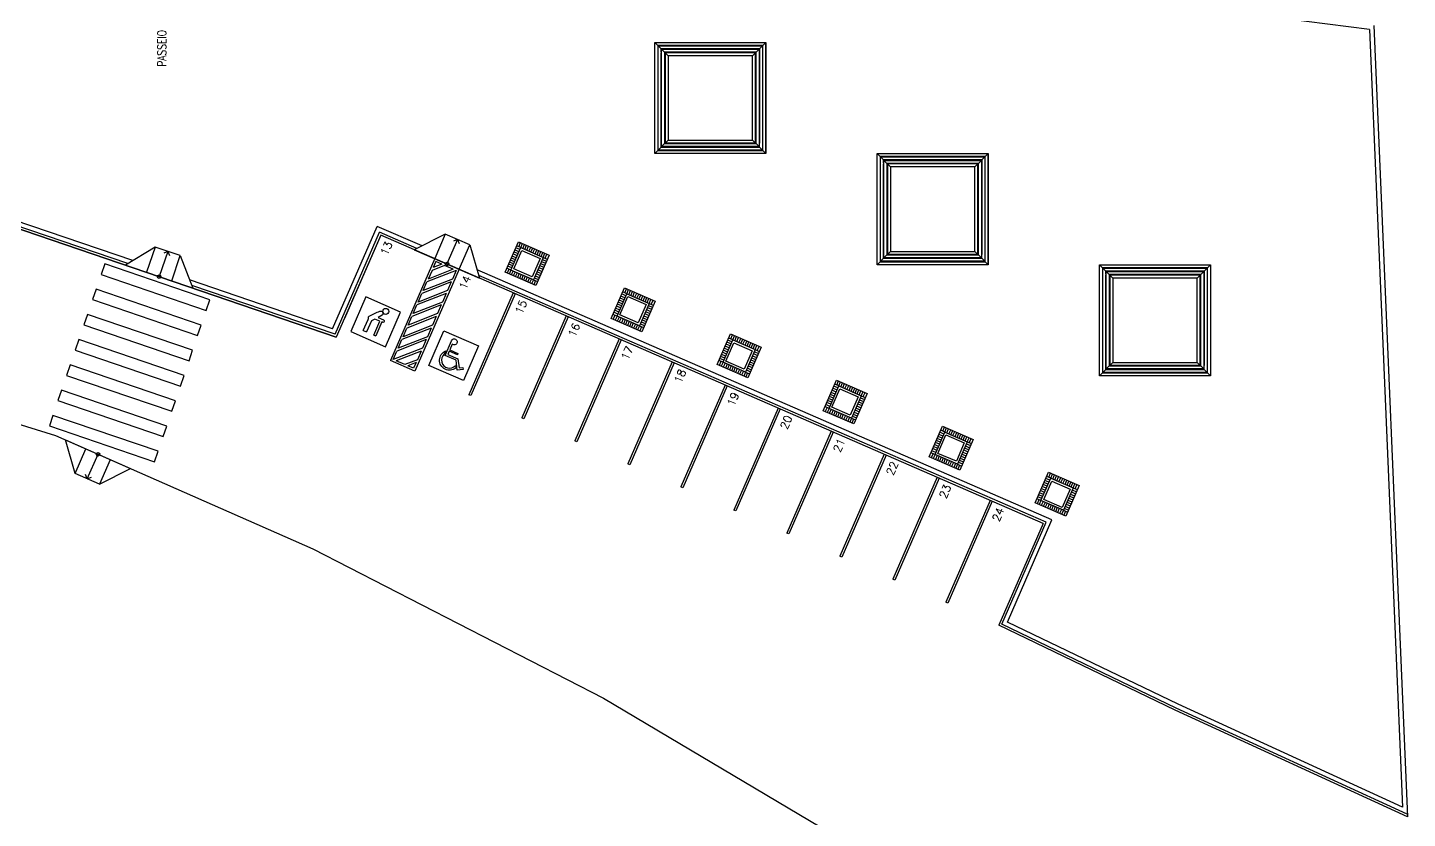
# Model space of a CAD drawing. Header units: millimetres. Extents: x 999 to 1260, y -38 to 225.
# Drawn here: x 1081.1 to 1143.2, y -2.3 to 33.2 of the extents above; entities that cross this region are included whole.
import ezdxf
from ezdxf.enums import TextEntityAlignment as Align

# ---------------------------------------------------------------- set-up
doc = ezdxf.new("R2010")
doc.units = ezdxf.units.MM
doc.linetypes.add('CONTINUO', pattern=[0])
doc.layers.add('I-ARQ', color=8, linetype='Continuous')
doc.layers.add('I-NORMO_ARQ', color=9, linetype='Continuous')
doc.styles.add('COTA250', font='ROMANS.SHX')
doc.styles.add('ROMANS', font='romans', dxfattribs={"oblique": 15})

# ---------------------------------------------------------------- blocks, each defined once
blk = doc.blocks.new('praça')
at = {"layer": 'I-ARQ', "linetype": 'CONTINUO'}
for p, q in [((1197.775, 30.784), (1190.75, 8.393)), ((1195.183, -4.233), (1200.623, 11.709)), ((1198.487, 5.141), (1200.687, 11.587)), ((1190.75, 8.393), (1185.654, -3.173)), ((1185.654, -3.173), (1178.934, -16.247)), ((1178.934, -16.247), (1173.156, -25.993)), ((1178.401, -41.967), (1182.217, -34.035)), ((1178.491, -42.01), (1182.268, -34.16)), ((1173.61, -52.405), (1178.401, -41.967)), ((1173.722, -52.4), (1178.491, -42.009)), ((1174.04, -52.187), (1178.672, -42.094)), ((1209.192, -50.891), (1173.61, -52.405))]:
    blk.add_line(p, q, dxfattribs=at)
at = {"layer": 'I-ARQ'}
for p, q in [((1200.623, 11.709), (1195.183, -4.233)), ((1198.623, 4.919), (1200.814, 11.341)), ((1191.188, 8.674), (1189.571, 3.942)), ((1190.045, 3.781), (1191.661, 8.512)), ((1192.323, 8.286), (1190.707, 3.554)), ((1191.18, 3.393), (1192.796, 8.124)), ((1191.661, 8.512), (1191.188, 8.674)), ((1192.796, 8.124), (1192.323, 8.286)), ((1193.459, 7.898), (1191.843, 3.166)), ((1192.316, 3.005), (1193.932, 7.736)), ((1194.594, 7.51), (1192.978, 2.779)), ((1193.932, 7.736), (1193.459, 7.898)), ((1195.068, 7.348), (1194.594, 7.51)), ((1193.451, 2.617), (1195.068, 7.348)), ((1195.73, 7.122), (1194.114, 2.391)), ((1194.587, 2.229), (1196.203, 6.961)), ((1196.203, 6.961), (1195.73, 7.122)), ((1196.866, 6.734), (1195.249, 2.003)), ((1195.722, 1.841), (1197.339, 6.573)), ((1198.001, 6.346), (1196.385, 1.615)), ((1197.339, 6.573), (1196.866, 6.734)), ((1198.474, 6.185), (1198.001, 6.346)), ((1196.858, 1.453), (1198.474, 6.185)), ((1189.571, 3.942), (1190.045, 3.781)), ((1190.707, 3.554), (1191.18, 3.393)), ((1191.843, 3.166), (1192.316, 3.005)), ((1192.978, 2.779), (1193.451, 2.617)), ((1194.114, 2.391), (1194.587, 2.229)), ((1195.249, 2.003), (1195.722, 1.841)), ((1195.307, -4.178), (1197.508, 2.271)), ((1195.556, -4.068), (1197.751, 2.364)), ((1196.385, 1.615), (1196.858, 1.453)), ((1209.015, -50.699), (1215.174, -2.566)), ((1199.768, -6.228), (1195.183, -4.233)), ((1195.307, -4.178), (1199.899, -6.176)), ((1195.556, -4.068), (1200.162, -6.072)), ((1195.427, -4.884), (1194.749, -6.443)), ((1196.986, -5.562), (1195.427, -4.884)), ((1199.768, -6.228), (1196.017, -4.596)), ((1195.483, -5.44), (1195.415, -5.595)), ((1196.308, -7.121), (1196.986, -5.562)), ((1195.273, -5.922), (1195.237, -6.003)), ((1199.168, -7.857), (1199.899, -6.176)), ((1199.285, -8.09), (1200.162, -6.072)), ((1186.802, -36.029), (1199.768, -6.228)), ((1193.647, -7.763), (1194.125, -6.663)), ((1198.713, -8.659), (1194.125, -6.663)), ((1194.681, -8.104), (1194.177, -6.794)), ((1194.177, -6.794), (1194.552, -6.957)), ((1194.749, -6.443), (1196.308, -7.121)), ((1193.778, -7.711), (1193.895, -7.443)), ((1194.032, -7.822), (1193.895, -7.443)), ((1193.952, -7.313), (1194.121, -6.924)), ((1194.162, -7.878), (1193.952, -7.313)), ((1194.551, -8.048), (1194.121, -6.924)), ((1195.07, -8.273), (1194.552, -6.957)), ((1195.2, -8.33), (1194.681, -7.014)), ((1194.681, -7.014), (1195.071, -7.183)), ((1195.589, -8.499), (1195.071, -7.183)), ((1195.2, -7.24), (1195.589, -7.409)), ((1195.718, -8.555), (1195.2, -7.24)), ((1196.107, -8.725), (1195.589, -7.409)), ((1198.233, -9.759), (1193.647, -7.763)), ((1194.032, -7.822), (1193.778, -7.711)), ((1194.551, -8.048), (1194.162, -7.878)), ((1195.719, -7.465), (1196.108, -7.634)), ((1196.237, -8.781), (1195.719, -7.465)), ((1196.626, -8.95), (1196.108, -7.634)), ((1196.238, -7.691), (1196.627, -7.86)), ((1196.756, -9.007), (1196.238, -7.691)), ((1197.145, -9.176), (1196.627, -7.86)), ((1196.756, -7.917), (1197.145, -8.086)), ((1197.274, -9.232), (1196.756, -7.917)), ((1193.223, -9.951), (1193.901, -8.392)), ((1193.901, -8.392), (1195.46, -9.07)), ((1195.07, -8.273), (1194.681, -8.104)), ((1195.589, -8.499), (1195.2, -8.33)), ((1196.107, -8.725), (1195.718, -8.555)), ((1197.663, -9.402), (1197.145, -8.086)), ((1197.275, -8.142), (1197.664, -8.311)), ((1197.793, -9.458), (1197.275, -8.142)), ((1198.182, -9.627), (1197.664, -8.311)), ((1198.183, -8.537), (1197.794, -8.368)), ((1198.237, -9.494), (1197.794, -8.368)), ((1198.406, -9.105), (1198.183, -8.537)), ((1198.71, -8.658), (1198.232, -9.758)), ((1198.579, -8.709), (1198.313, -8.594)), ((1198.463, -8.976), (1198.313, -8.594)), ((1195.46, -9.07), (1194.782, -10.629)), ((1196.626, -8.95), (1196.237, -8.781)), ((1197.145, -9.176), (1196.756, -9.007)), ((1197.663, -9.402), (1197.274, -9.232)), ((1198.237, -9.494), (1198.406, -9.105)), ((1198.463, -8.976), (1198.579, -8.709)), ((1198.18, -9.626), (1197.793, -9.458)), ((1198.18, -9.626), (1198.181, -9.624)), ((1192.55, -10.285), (1192.59, -10.193)), ((1197.134, -12.28), (1192.55, -10.285)), ((1197.174, -12.188), (1192.59, -10.193)), ((1194.782, -10.629), (1193.223, -9.951)), ((1186.856, -36.156), (1197.958, -10.638)), ((1186.96, -36.419), (1198.207, -10.565)), ((1197.174, -12.188), (1197.134, -12.28)), ((1197.497, -13.201), (1198.096, -11.825)), ((1197.497, -13.201), (1198.096, -11.825)), ((1197.76, -13.097), (1198.199, -12.089)), ((1197.76, -13.097), (1198.199, -12.089)), ((1198.04, -12.455), (1197.856, -12.376)), ((1197.892, -13.045), (1198.251, -12.22)), ((1198.079, -12.364), (1197.896, -12.284)), ((1198.119, -12.272), (1197.936, -12.192)), ((1198.159, -12.18), (1197.976, -12.1)), ((1198.199, -12.089), (1198.016, -12.009)), ((1198.239, -11.997), (1198.056, -11.917)), ((1198.096, -11.825), (1199.471, -12.424)), ((1198.096, -11.825), (1199.471, -12.424)), ((1198.199, -12.089), (1198.279, -11.905)), ((1198.199, -12.089), (1199.208, -12.527)), ((1198.199, -12.089), (1199.208, -12.527)), ((1198.251, -12.22), (1199.076, -12.579)), ((1198.291, -12.128), (1198.371, -11.945)), ((1198.383, -12.168), (1198.462, -11.985)), ((1198.474, -12.208), (1198.554, -12.025)), ((1198.566, -12.248), (1198.646, -12.065)), ((1198.658, -12.288), (1198.737, -12.105)), ((1198.749, -12.328), (1198.829, -12.145)), ((1198.749, -12.328), (1198.829, -12.145)), ((1198.841, -12.368), (1198.921, -12.184)), ((1198.933, -12.408), (1199.013, -12.224)), ((1199.024, -12.448), (1199.104, -12.264)), ((1199.116, -12.487), (1199.196, -12.304)), ((1199.208, -12.527), (1199.288, -12.344)), ((1191.512, -12.669), (1191.552, -12.577)), ((1196.097, -14.664), (1191.512, -12.669)), ((1196.137, -14.572), (1191.552, -12.577)), ((1197.76, -13.097), (1197.577, -13.017)), ((1197.8, -13.006), (1197.617, -12.926)), ((1197.84, -12.914), (1197.657, -12.834)), ((1197.88, -12.822), (1197.697, -12.742)), ((1197.92, -12.73), (1197.736, -12.651)), ((1197.96, -12.639), (1197.776, -12.559)), ((1198, -12.547), (1197.816, -12.467)), ((1199.076, -12.579), (1198.717, -13.404)), ((1199.208, -12.527), (1198.769, -13.536)), ((1199.208, -12.527), (1198.769, -13.536)), ((1199.471, -12.424), (1198.873, -13.799)), ((1199.471, -12.424), (1198.873, -13.799)), ((1199.008, -12.986), (1199.192, -13.066)), ((1199.048, -12.894), (1199.232, -12.974)), ((1199.088, -12.802), (1199.272, -12.882)), ((1199.128, -12.711), (1199.311, -12.791)), ((1199.168, -12.619), (1199.351, -12.699)), ((1199.208, -12.527), (1199.391, -12.607)), ((1199.248, -12.436), (1199.431, -12.515)), ((1198.873, -13.799), (1197.497, -13.201)), ((1198.873, -13.799), (1197.497, -13.201)), ((1197.72, -13.189), (1197.537, -13.109)), ((1197.76, -13.097), (1197.681, -13.281)), ((1198.769, -13.536), (1197.76, -13.097)), ((1198.769, -13.536), (1197.76, -13.097)), ((1197.852, -13.137), (1197.772, -13.321)), ((1197.944, -13.177), (1197.864, -13.36)), ((1198.717, -13.404), (1197.892, -13.045)), ((1198.035, -13.217), (1197.956, -13.4)), ((1198.127, -13.257), (1198.047, -13.44)), ((1198.219, -13.297), (1198.139, -13.48)), ((1198.31, -13.337), (1198.231, -13.52)), ((1198.31, -13.337), (1198.231, -13.52)), ((1198.402, -13.376), (1198.322, -13.56)), ((1198.494, -13.416), (1198.414, -13.6)), ((1198.586, -13.456), (1198.506, -13.64)), ((1198.677, -13.496), (1198.597, -13.68)), ((1198.769, -13.536), (1198.689, -13.719)), ((1198.729, -13.628), (1198.912, -13.708)), ((1198.769, -13.536), (1198.952, -13.616)), ((1198.809, -13.444), (1198.992, -13.524)), ((1198.849, -13.353), (1199.032, -13.432)), ((1198.889, -13.261), (1199.072, -13.341)), ((1198.929, -13.169), (1199.112, -13.249)), ((1198.968, -13.078), (1199.152, -13.157)), ((1190.475, -15.053), (1190.515, -14.962)), ((1195.06, -17.048), (1190.475, -15.053)), ((1195.1, -16.956), (1190.515, -14.962)), ((1195.423, -17.969), (1196.021, -16.594)), ((1195.423, -17.969), (1196.021, -16.594)), ((1196.165, -16.765), (1195.981, -16.685)), ((1196.021, -16.594), (1197.397, -17.192)), ((1196.021, -16.594), (1197.397, -17.192)), ((1196.125, -16.857), (1196.204, -16.673)), ((1196.216, -16.897), (1196.296, -16.713)), ((1196.308, -16.937), (1196.388, -16.753)), ((1189.438, -17.437), (1189.478, -17.346)), ((1194.063, -19.34), (1189.478, -17.346)), ((1195.686, -17.866), (1196.125, -16.857)), ((1195.686, -17.866), (1196.125, -16.857)), ((1195.885, -17.407), (1195.702, -17.327)), ((1195.925, -17.315), (1195.742, -17.236)), ((1195.965, -17.224), (1195.782, -17.144)), ((1195.817, -17.814), (1196.176, -16.988)), ((1196.005, -17.132), (1195.822, -17.052)), ((1196.045, -17.04), (1195.861, -16.96)), ((1196.085, -16.949), (1195.901, -16.869)), ((1196.125, -16.857), (1195.941, -16.777)), ((1196.125, -16.857), (1197.133, -17.296)), ((1196.125, -16.857), (1197.133, -17.296)), ((1196.176, -16.988), (1197.002, -17.347)), ((1196.4, -16.977), (1196.48, -16.793)), ((1196.491, -17.016), (1196.571, -16.833)), ((1196.583, -17.056), (1196.663, -16.873)), ((1197.002, -17.347), (1196.643, -18.173)), ((1196.675, -17.096), (1196.755, -16.913)), ((1196.675, -17.096), (1196.755, -16.913)), ((1197.133, -17.296), (1196.694, -18.304)), ((1197.133, -17.296), (1196.694, -18.304)), ((1196.767, -17.136), (1196.846, -16.953)), ((1197.397, -17.192), (1196.798, -18.568)), ((1197.397, -17.192), (1196.798, -18.568)), ((1196.858, -17.176), (1196.938, -16.993)), ((1196.95, -17.216), (1197.03, -17.032)), ((1197.042, -17.256), (1197.121, -17.072)), ((1197.133, -17.296), (1197.213, -17.112)), ((1197.133, -17.296), (1197.317, -17.375)), ((1197.173, -17.204), (1197.357, -17.284)), ((1194.023, -19.432), (1189.438, -17.437)), ((1196.798, -18.568), (1195.423, -17.969)), ((1196.798, -18.568), (1195.423, -17.969)), ((1195.646, -17.957), (1195.463, -17.877)), ((1195.686, -17.866), (1195.502, -17.786)), ((1195.726, -17.774), (1195.542, -17.694)), ((1195.766, -17.682), (1195.582, -17.602)), ((1195.686, -17.866), (1195.606, -18.049)), ((1195.806, -17.59), (1195.622, -17.511)), ((1195.845, -17.499), (1195.662, -17.419)), ((1196.694, -18.304), (1195.686, -17.866)), ((1196.694, -18.304), (1195.686, -17.866)), ((1195.778, -17.905), (1195.698, -18.089)), ((1195.869, -17.945), (1195.789, -18.129)), ((1196.643, -18.173), (1195.817, -17.814)), ((1195.961, -17.985), (1195.881, -18.169)), ((1196.854, -17.938), (1197.037, -18.017)), ((1196.894, -17.846), (1197.077, -17.926)), ((1196.934, -17.754), (1197.117, -17.834)), ((1196.974, -17.662), (1197.157, -17.742)), ((1197.014, -17.571), (1197.197, -17.651)), ((1197.054, -17.479), (1197.237, -17.559)), ((1197.093, -17.387), (1197.277, -17.467)), ((1196.053, -18.025), (1195.973, -18.208)), ((1196.144, -18.065), (1196.065, -18.248)), ((1196.236, -18.105), (1196.156, -18.288)), ((1196.236, -18.105), (1196.156, -18.288)), ((1196.328, -18.145), (1196.248, -18.328)), ((1196.419, -18.185), (1196.34, -18.368)), ((1196.511, -18.225), (1196.431, -18.408)), ((1196.603, -18.264), (1196.523, -18.448)), ((1196.694, -18.304), (1196.615, -18.488)), ((1196.655, -18.396), (1196.838, -18.476)), ((1196.694, -18.304), (1196.878, -18.384)), ((1196.734, -18.213), (1196.918, -18.292)), ((1196.774, -18.121), (1196.958, -18.201)), ((1196.814, -18.029), (1196.998, -18.109)), ((1203.439, -23.554), (1203.439, -18.554)), ((1203.439, -18.554), (1208.439, -18.554)), ((1208.439, -18.554), (1208.439, -23.554)), ((1188.401, -19.822), (1188.441, -19.73)), ((1192.986, -21.816), (1188.401, -19.822)), ((1193.025, -21.725), (1188.441, -19.73)), ((1193.348, -22.737), (1193.947, -21.362)), ((1193.348, -22.737), (1193.947, -21.362)), ((1193.611, -22.634), (1194.05, -21.625)), ((1193.611, -22.634), (1194.05, -21.625)), ((1194.01, -21.717), (1193.827, -21.637)), ((1194.05, -21.625), (1193.867, -21.545)), ((1194.09, -21.533), (1193.907, -21.454)), ((1193.947, -21.362), (1195.322, -21.96)), ((1193.947, -21.362), (1195.322, -21.96)), ((1194.05, -21.625), (1194.13, -21.442)), ((1194.05, -21.625), (1195.059, -22.064)), ((1194.05, -21.625), (1195.059, -22.064)), ((1194.142, -21.665), (1194.222, -21.482)), ((1194.234, -21.705), (1194.313, -21.522)), ((1194.325, -21.745), (1194.405, -21.561)), ((1194.417, -21.785), (1194.497, -21.601)), ((1194.509, -21.825), (1194.588, -21.641)), ((1194.6, -21.864), (1194.68, -21.681)), ((1194.6, -21.864), (1194.68, -21.681)), ((1187.363, -22.206), (1187.403, -22.114)), ((1191.948, -24.2), (1187.363, -22.206)), ((1191.988, -24.109), (1187.403, -22.114)), ((1193.731, -22.359), (1193.548, -22.279)), ((1193.771, -22.267), (1193.588, -22.187)), ((1193.811, -22.175), (1193.627, -22.096)), ((1193.851, -22.084), (1193.667, -22.004)), ((1193.891, -21.992), (1193.707, -21.912)), ((1193.743, -22.582), (1194.102, -21.757)), ((1193.93, -21.9), (1193.747, -21.82)), ((1193.97, -21.809), (1193.787, -21.729)), ((1194.102, -21.757), (1194.927, -22.116)), ((1194.927, -22.116), (1194.568, -22.941)), ((1195.059, -22.064), (1194.62, -23.073)), ((1195.059, -22.064), (1194.62, -23.073)), ((1194.692, -21.904), (1194.772, -21.721)), ((1195.322, -21.96), (1194.724, -23.336)), ((1195.322, -21.96), (1194.724, -23.336)), ((1194.784, -21.944), (1194.864, -21.761)), ((1194.875, -21.984), (1194.955, -21.801)), ((1194.939, -22.339), (1195.123, -22.419)), ((1194.967, -22.024), (1195.047, -21.841)), ((1194.979, -22.247), (1195.162, -22.327)), ((1195.019, -22.156), (1195.202, -22.235)), ((1195.059, -22.064), (1195.139, -21.881)), ((1195.059, -22.064), (1195.242, -22.144)), ((1195.099, -21.972), (1195.282, -22.052)), ((1194.724, -23.336), (1193.348, -22.737)), ((1194.724, -23.336), (1193.348, -22.737)), ((1193.571, -22.725), (1193.388, -22.646)), ((1193.611, -22.634), (1193.428, -22.554)), ((1193.651, -22.542), (1193.468, -22.462)), ((1193.691, -22.45), (1193.508, -22.371)), ((1193.611, -22.634), (1193.532, -22.817)), ((1194.62, -23.073), (1193.611, -22.634)), ((1194.62, -23.073), (1193.611, -22.634)), ((1193.703, -22.674), (1193.623, -22.857)), ((1193.795, -22.714), (1193.715, -22.897)), ((1194.568, -22.941), (1193.743, -22.582)), ((1193.886, -22.753), (1193.807, -22.937)), ((1193.978, -22.793), (1193.898, -22.977)), ((1194.07, -22.833), (1193.99, -23.017)), ((1194.162, -22.873), (1194.082, -23.057)), ((1194.162, -22.873), (1194.082, -23.057)), ((1194.253, -22.913), (1194.173, -23.096)), ((1194.345, -22.953), (1194.265, -23.136)), ((1194.7, -22.889), (1194.883, -22.969)), ((1194.74, -22.798), (1194.923, -22.877)), ((1194.78, -22.706), (1194.963, -22.786)), ((1194.819, -22.614), (1195.003, -22.694)), ((1194.859, -22.522), (1195.043, -22.602)), ((1194.899, -22.431), (1195.083, -22.511)), ((1194.437, -22.993), (1194.357, -23.176)), ((1194.528, -23.033), (1194.449, -23.216)), ((1194.62, -23.073), (1194.54, -23.256)), ((1194.58, -23.164), (1194.764, -23.244)), ((1194.62, -23.073), (1194.803, -23.152)), ((1194.66, -22.981), (1194.843, -23.061)), ((1203.439, -23.554), (1208.439, -23.554)), ((1208.439, -23.554), (1203.439, -23.554)), ((1186.326, -24.59), (1186.366, -24.498)), ((1190.911, -26.585), (1186.326, -24.59)), ((1190.951, -26.493), (1186.366, -24.498)), ((1191.274, -27.506), (1191.872, -26.13)), ((1191.274, -27.506), (1191.872, -26.13)), ((1191.537, -27.402), (1191.976, -26.393)), ((1191.537, -27.402), (1191.976, -26.393)), ((1191.816, -26.76), (1191.633, -26.68)), ((1191.668, -27.35), (1192.027, -26.525)), ((1191.856, -26.669), (1191.673, -26.589)), ((1191.896, -26.577), (1191.713, -26.497)), ((1191.936, -26.485), (1191.752, -26.405)), ((1191.976, -26.393), (1191.792, -26.314)), ((1192.016, -26.302), (1191.832, -26.222)), ((1191.872, -26.13), (1193.248, -26.729)), ((1191.872, -26.13), (1193.248, -26.729)), ((1191.976, -26.393), (1192.055, -26.21)), ((1191.976, -26.393), (1192.984, -26.832)), ((1191.976, -26.393), (1192.984, -26.832)), ((1192.027, -26.525), (1192.853, -26.884)), ((1192.067, -26.433), (1192.147, -26.25)), ((1192.159, -26.473), (1192.239, -26.29)), ((1192.251, -26.513), (1192.331, -26.33)), ((1192.342, -26.553), (1192.422, -26.37)), ((1192.434, -26.593), (1192.514, -26.409)), ((1192.526, -26.633), (1192.606, -26.449)), ((1192.526, -26.633), (1192.606, -26.449)), ((1192.618, -26.673), (1192.697, -26.489)), ((1192.709, -26.713), (1192.789, -26.529)), ((1192.801, -26.752), (1192.881, -26.569)), ((1192.893, -26.792), (1192.972, -26.609)), ((1192.984, -26.832), (1193.064, -26.649)), ((1185.289, -26.974), (1185.329, -26.882)), ((1185.289, -26.974), (1185.329, -26.882)), ((1189.874, -28.969), (1185.289, -26.974)), ((1189.874, -28.969), (1185.289, -26.974)), ((1189.914, -28.877), (1185.329, -26.882)), ((1189.914, -28.877), (1185.329, -26.882)), ((1191.577, -27.31), (1191.393, -27.231)), ((1191.617, -27.219), (1191.433, -27.139)), ((1191.657, -27.127), (1191.473, -27.047)), ((1191.696, -27.035), (1191.513, -26.956)), ((1191.736, -26.944), (1191.553, -26.864)), ((1191.776, -26.852), (1191.593, -26.772)), ((1192.853, -26.884), (1192.494, -27.709)), ((1192.984, -26.832), (1192.546, -27.841)), ((1192.984, -26.832), (1192.546, -27.841)), ((1193.248, -26.729), (1192.649, -28.104)), ((1193.248, -26.729), (1192.649, -28.104)), ((1192.785, -27.291), (1192.968, -27.371)), ((1192.825, -27.199), (1193.008, -27.279)), ((1192.865, -27.107), (1193.048, -27.187)), ((1192.905, -27.016), (1193.088, -27.095)), ((1192.944, -26.924), (1193.128, -27.004)), ((1192.984, -26.832), (1193.168, -26.912)), ((1193.024, -26.741), (1193.208, -26.82)), ((1192.649, -28.104), (1191.274, -27.506)), ((1192.649, -28.104), (1191.274, -27.506)), ((1191.497, -27.494), (1191.314, -27.414)), ((1191.537, -27.402), (1191.353, -27.322)), ((1191.537, -27.402), (1191.457, -27.585)), ((1192.546, -27.841), (1191.537, -27.402)), ((1192.546, -27.841), (1191.537, -27.402)), ((1191.629, -27.442), (1191.549, -27.625)), ((1191.72, -27.482), (1191.64, -27.665)), ((1192.494, -27.709), (1191.668, -27.35)), ((1191.812, -27.522), (1191.732, -27.705)), ((1191.904, -27.562), (1191.824, -27.745)), ((1191.995, -27.602), (1191.916, -27.785)), ((1192.087, -27.641), (1192.007, -27.825)), ((1192.087, -27.641), (1192.007, -27.825)), ((1192.179, -27.681), (1192.099, -27.865)), ((1192.27, -27.721), (1192.191, -27.905)), ((1192.362, -27.761), (1192.282, -27.945)), ((1192.454, -27.801), (1192.374, -27.984)), ((1192.546, -27.841), (1192.466, -28.024)), ((1192.546, -27.841), (1192.729, -27.921)), ((1192.585, -27.749), (1192.769, -27.829)), ((1192.625, -27.658), (1192.809, -27.737)), ((1192.665, -27.566), (1192.849, -27.646)), ((1192.705, -27.474), (1192.889, -27.554)), ((1192.745, -27.382), (1192.928, -27.462)), ((1192.506, -27.933), (1192.689, -28.012)), ((1198.439, -33.554), (1198.439, -28.554)), ((1198.439, -28.554), (1203.439, -28.554)), ((1203.439, -28.554), (1203.439, -33.554)), ((1184.252, -29.358), (1184.292, -29.266)), ((1188.837, -31.353), (1184.252, -29.358)), ((1188.876, -31.261), (1184.292, -29.266)), ((1189.199, -32.274), (1189.798, -30.899)), ((1189.199, -32.274), (1189.798, -30.899)), ((1189.941, -31.07), (1189.758, -30.99)), ((1189.798, -30.899), (1191.173, -31.497)), ((1189.798, -30.899), (1191.173, -31.497)), ((1189.901, -31.162), (1189.981, -30.978)), ((1189.993, -31.202), (1190.073, -31.018)), ((1189.462, -32.17), (1189.901, -31.162)), ((1189.462, -32.17), (1189.901, -31.162)), ((1189.662, -31.712), (1189.478, -31.632)), ((1189.702, -31.62), (1189.518, -31.54)), ((1189.742, -31.528), (1189.558, -31.449)), ((1189.594, -32.119), (1189.953, -31.293)), ((1189.782, -31.437), (1189.598, -31.357)), ((1189.821, -31.345), (1189.638, -31.265)), ((1189.861, -31.253), (1189.678, -31.174)), ((1189.901, -31.162), (1189.718, -31.082)), ((1189.901, -31.162), (1190.91, -31.601)), ((1189.901, -31.162), (1190.91, -31.601)), ((1189.953, -31.293), (1190.778, -31.652)), ((1190.085, -31.241), (1190.164, -31.058)), ((1190.176, -31.281), (1190.256, -31.098)), ((1190.268, -31.321), (1190.348, -31.138)), ((1190.36, -31.361), (1190.439, -31.178)), ((1190.451, -31.401), (1190.531, -31.218)), ((1190.451, -31.401), (1190.531, -31.218)), ((1190.91, -31.601), (1190.471, -32.609)), ((1190.91, -31.601), (1190.471, -32.609)), ((1190.543, -31.441), (1190.623, -31.258)), ((1191.173, -31.497), (1190.575, -32.872)), ((1191.173, -31.497), (1190.575, -32.872)), ((1190.635, -31.481), (1190.715, -31.297)), ((1190.726, -31.521), (1190.806, -31.337)), ((1190.818, -31.561), (1190.898, -31.377)), ((1190.91, -31.601), (1190.99, -31.417)), ((1190.91, -31.601), (1191.093, -31.68)), ((1190.95, -31.509), (1191.133, -31.589)), ((1183.214, -31.742), (1183.254, -31.651)), ((1187.799, -33.737), (1183.214, -31.742)), ((1187.839, -33.645), (1183.254, -31.651)), ((1189.422, -32.262), (1189.239, -32.182)), ((1189.462, -32.17), (1189.279, -32.091)), ((1189.502, -32.079), (1189.319, -31.999)), ((1189.542, -31.987), (1189.359, -31.907)), ((1189.462, -32.17), (1189.383, -32.354)), ((1189.582, -31.895), (1189.399, -31.815)), ((1189.622, -31.804), (1189.439, -31.724)), ((1190.471, -32.609), (1189.462, -32.17)), ((1190.471, -32.609), (1189.462, -32.17)), ((1189.554, -32.21), (1189.474, -32.394)), ((1189.646, -32.25), (1189.566, -32.434)), ((1190.419, -32.478), (1189.594, -32.119)), ((1190.778, -31.652), (1190.419, -32.478)), ((1190.631, -32.242), (1190.814, -32.322)), ((1190.671, -32.151), (1190.854, -32.23)), ((1190.71, -32.059), (1190.894, -32.139)), ((1190.75, -31.967), (1190.934, -32.047)), ((1190.79, -31.876), (1190.974, -31.955)), ((1190.83, -31.784), (1191.013, -31.864)), ((1190.87, -31.692), (1191.053, -31.772)), ((1190.575, -32.872), (1189.199, -32.274)), ((1190.575, -32.872), (1189.199, -32.274)), ((1189.737, -32.29), (1189.658, -32.473)), ((1189.829, -32.33), (1189.749, -32.513)), ((1189.921, -32.37), (1189.841, -32.553)), ((1190.013, -32.41), (1189.933, -32.593)), ((1190.013, -32.41), (1189.933, -32.593)), ((1190.104, -32.45), (1190.024, -32.633)), ((1190.196, -32.49), (1190.116, -32.673)), ((1190.288, -32.529), (1190.208, -32.713)), ((1190.379, -32.569), (1190.3, -32.753)), ((1190.471, -32.609), (1190.391, -32.793)), ((1190.431, -32.701), (1190.615, -32.781)), ((1190.471, -32.609), (1190.654, -32.689)), ((1190.511, -32.518), (1190.694, -32.597)), ((1190.551, -32.426), (1190.734, -32.506)), ((1190.591, -32.334), (1190.774, -32.414)), ((1182.177, -34.126), (1182.217, -34.035)), ((1186.802, -36.029), (1182.217, -34.035)), ((1198.439, -33.554), (1203.439, -33.554)), ((1203.439, -33.554), (1198.439, -33.554)), ((1203.439, -33.554), (1198.439, -33.554)), ((1178.671, -42.097), (1182.364, -34.42)), ((1182.268, -34.16), (1186.856, -36.156)), ((1182.364, -34.42), (1186.96, -36.419)), ((1187.127, -37.037), (1187.725, -35.662)), ((1187.127, -37.037), (1187.725, -35.662)), ((1187.39, -36.934), (1187.829, -35.925)), ((1187.39, -36.934), (1187.829, -35.925)), ((1187.789, -36.017), (1187.606, -35.937)), ((1187.829, -35.925), (1187.645, -35.845)), ((1187.869, -35.833), (1187.685, -35.754)), ((1187.725, -35.662), (1189.101, -36.26)), ((1187.725, -35.662), (1189.101, -36.26)), ((1187.829, -35.925), (1187.909, -35.742)), ((1187.829, -35.925), (1188.838, -36.364)), ((1187.829, -35.925), (1188.838, -36.364)), ((1187.921, -35.965), (1188, -35.782)), ((1188.012, -36.005), (1188.092, -35.821)), ((1188.104, -36.045), (1188.184, -35.861)), ((1188.196, -36.085), (1188.275, -35.901)), ((1188.287, -36.125), (1188.367, -35.941)), ((1188.379, -36.164), (1188.459, -35.981)), ((1188.379, -36.164), (1188.459, -35.981)), ((1187.51, -36.659), (1187.326, -36.579)), ((1187.55, -36.567), (1187.366, -36.487)), ((1187.589, -36.475), (1187.406, -36.395)), ((1187.629, -36.384), (1187.446, -36.304)), ((1187.669, -36.292), (1187.486, -36.212)), ((1187.522, -36.882), (1187.881, -36.057)), ((1187.709, -36.2), (1187.526, -36.12)), ((1187.749, -36.108), (1187.566, -36.029)), ((1187.881, -36.057), (1188.706, -36.416)), ((1188.706, -36.416), (1188.347, -37.241)), ((1188.838, -36.364), (1188.399, -37.373)), ((1188.838, -36.364), (1188.399, -37.373)), ((1188.471, -36.204), (1188.551, -36.021)), ((1189.101, -36.26), (1188.502, -37.636)), ((1189.101, -36.26), (1188.502, -37.636)), ((1188.562, -36.244), (1188.642, -36.061)), ((1188.654, -36.284), (1188.734, -36.101)), ((1188.746, -36.324), (1188.826, -36.141)), ((1188.758, -36.547), (1188.941, -36.627)), ((1188.798, -36.456), (1188.981, -36.535)), ((1188.838, -36.364), (1188.917, -36.181)), ((1188.838, -36.364), (1189.021, -36.444)), ((1188.877, -36.272), (1189.061, -36.352)), ((1188.502, -37.636), (1187.127, -37.037)), ((1188.502, -37.636), (1187.127, -37.037)), ((1187.35, -37.025), (1187.167, -36.946)), ((1187.39, -36.934), (1187.207, -36.854)), ((1187.43, -36.842), (1187.247, -36.762)), ((1187.47, -36.75), (1187.286, -36.671)), ((1187.39, -36.934), (1187.31, -37.117)), ((1188.399, -37.373), (1187.39, -36.934)), ((1188.399, -37.373), (1187.39, -36.934)), ((1187.482, -36.974), (1187.402, -37.157)), ((1187.573, -37.014), (1187.494, -37.197)), ((1188.347, -37.241), (1187.522, -36.882)), ((1187.665, -37.053), (1187.585, -37.237)), ((1187.757, -37.093), (1187.677, -37.277)), ((1187.849, -37.133), (1187.769, -37.317)), ((1187.94, -37.173), (1187.86, -37.357)), ((1187.94, -37.173), (1187.86, -37.357)), ((1188.032, -37.213), (1187.952, -37.396)), ((1188.478, -37.189), (1188.662, -37.269)), ((1188.518, -37.098), (1188.702, -37.177)), ((1188.558, -37.006), (1188.742, -37.086)), ((1188.598, -36.914), (1188.782, -36.994)), ((1188.638, -36.822), (1188.821, -36.902)), ((1188.678, -36.731), (1188.861, -36.811)), ((1188.718, -36.639), (1188.901, -36.719)), ((1188.124, -37.253), (1188.044, -37.436)), ((1188.215, -37.293), (1188.136, -37.476)), ((1188.307, -37.333), (1188.227, -37.516)), ((1188.399, -37.373), (1188.319, -37.556)), ((1188.359, -37.464), (1188.542, -37.544)), ((1188.399, -37.373), (1188.582, -37.452)), ((1188.439, -37.281), (1188.622, -37.361)), ((1193.439, -43.554), (1193.439, -38.554)), ((1193.439, -38.554), (1198.439, -38.554)), ((1198.439, -38.554), (1198.439, -43.554)), ((1198.439, -43.554), (1193.439, -43.554)), ((1209.015, -50.699), (1174.04, -52.187))]:
    blk.add_line(p, q, dxfattribs=at)
at = {"layer": 'I-ARQ', "linetype": 'Continuous', "ltscale": 3}
for p, q in [((1188.57, 6.42), (1189.053, 7.518)), ((1189.053, 7.518), (1190.555, 7.95)), ((1189.053, 7.518), (1190.152, 7.034)), ((1190.555, 7.95), (1189.265, 5.021)), ((1188.811, 6.969), (1188.998, 7.042)), ((1188.811, 6.969), (1189.91, 6.485)), ((1188.811, 6.969), (1188.884, 6.783)), ((1188.57, 6.42), (1189.265, 5.021)), ((1189.668, 5.936), (1188.57, 6.42)), ((1198.42, 5.253), (1197.386, 2.224)), ((1199.232, 3.919), (1198.42, 5.253)), ((1199.038, 3.351), (1197.903, 3.738)), ((1199.232, 3.919), (1198.097, 4.306)), ((1198.845, 2.783), (1199.232, 3.919)), ((1197.709, 3.17), (1198.845, 2.783)), ((1199.038, 3.351), (1198.859, 3.263)), ((1199.038, 3.351), (1198.95, 3.53)), ((1198.845, 2.783), (1197.386, 2.224)), ((1199.109, -7.741), (1197.833, -10.675)), ((1199.811, -9.136), (1199.109, -7.741)), ((1199.811, -9.136), (1198.71, -8.658)), ((1199.571, -9.687), (1198.471, -9.208)), ((1199.332, -10.237), (1199.811, -9.136)), ((1198.232, -9.758), (1199.332, -10.237)), ((1199.571, -9.687), (1199.385, -9.76)), ((1199.571, -9.687), (1199.498, -9.5)), ((1199.332, -10.237), (1197.833, -10.675))]:
    blk.add_line(p, q, dxfattribs=at)
at = {"layer": 'I-ARQ', "ltscale": 10}
for p, q in [((1203.574, -18.689), (1203.439, -18.554)), ((1203.439, -23.554), (1203.439, -18.554)), ((1203.439, -18.554), (1208.439, -18.554)), ((1207.994, -18.554), (1208.129, -18.554)), ((1208.149, -18.554), (1208.284, -18.554)), ((1208.304, -18.689), (1208.439, -18.554)), ((1208.304, -18.554), (1208.439, -18.554)), ((1208.439, -18.554), (1208.439, -18.689)), ((1208.439, -18.554), (1208.439, -23.554)), ((1208.304, -18.689), (1203.574, -18.689)), ((1203.574, -18.689), (1203.574, -23.419)), ((1203.729, -18.844), (1203.594, -18.709)), ((1203.594, -23.399), (1203.594, -18.709)), ((1203.594, -18.709), (1208.284, -18.709)), ((1203.729, -23.089), (1203.729, -18.844)), ((1203.729, -18.844), (1207.974, -18.844)), ((1208.149, -18.844), (1203.729, -18.844)), ((1203.729, -18.844), (1203.729, -23.264)), ((1203.884, -18.999), (1203.749, -18.864)), ((1203.749, -23.244), (1203.749, -18.864)), ((1203.749, -18.864), (1208.129, -18.864)), ((1207.994, -18.999), (1203.884, -18.999)), ((1203.884, -18.999), (1203.884, -23.109)), ((1203.904, -19.019), (1204.039, -19.154)), ((1203.904, -23.089), (1203.904, -19.019)), ((1203.904, -19.019), (1207.974, -19.019)), ((1207.974, -19.019), (1203.904, -19.019)), ((1203.904, -19.019), (1203.904, -23.089)), ((1207.839, -19.154), (1204.039, -19.154)), ((1204.039, -19.154), (1204.039, -22.954)), ((1207.974, -19.019), (1207.839, -19.154)), ((1207.839, -22.954), (1207.839, -19.154)), ((1207.974, -23.089), (1207.974, -19.019)), ((1207.994, -18.999), (1208.129, -18.864)), ((1207.994, -23.109), (1207.994, -18.999)), ((1208.014, -18.844), (1208.149, -18.844)), ((1208.129, -18.864), (1208.129, -23.244)), ((1208.149, -18.844), (1208.284, -18.709)), ((1208.149, -23.264), (1208.149, -18.844)), ((1208.149, -18.844), (1208.149, -23.264)), ((1208.284, -18.709), (1208.284, -23.399)), ((1208.304, -23.419), (1208.304, -18.689)), ((1203.439, -23.089), (1203.439, -22.954)), ((1203.904, -23.089), (1204.039, -22.954)), ((1204.039, -22.954), (1207.839, -22.954)), ((1204.039, -22.954), (1204.039, -22.954)), ((1207.974, -23.089), (1207.839, -22.954)), ((1203.574, -23.419), (1203.439, -23.554)), ((1203.439, -23.554), (1203.439, -23.419)), ((1203.574, -23.554), (1203.439, -23.554)), ((1208.439, -23.554), (1203.439, -23.554)), ((1203.574, -23.419), (1208.304, -23.419)), ((1203.729, -23.264), (1203.594, -23.399)), ((1208.284, -23.399), (1203.594, -23.399)), ((1203.729, -23.264), (1208.149, -23.264)), ((1203.884, -23.109), (1203.749, -23.244)), ((1208.129, -23.244), (1203.749, -23.244)), ((1203.749, -23.244), (1203.749, -23.244)), ((1203.884, -23.109), (1207.994, -23.109)), ((1203.884, -23.109), (1203.884, -23.109)), ((1203.904, -23.089), (1207.974, -23.089)), ((1208.149, -23.264), (1203.904, -23.264)), ((1207.994, -23.109), (1208.129, -23.244)), ((1208.149, -23.264), (1208.284, -23.399)), ((1208.304, -23.419), (1208.439, -23.554)), ((1198.574, -28.689), (1198.439, -28.554)), ((1198.439, -33.554), (1198.439, -28.554)), ((1198.439, -28.554), (1203.439, -28.554)), ((1203.304, -28.689), (1198.574, -28.689)), ((1198.574, -28.689), (1198.574, -33.419)), ((1198.729, -28.844), (1198.594, -28.709)), ((1198.594, -33.399), (1198.594, -28.709)), ((1198.594, -28.709), (1203.284, -28.709)), ((1198.729, -33.089), (1198.729, -28.844)), ((1198.729, -28.844), (1202.974, -28.844)), ((1203.149, -28.844), (1198.729, -28.844)), ((1198.729, -28.844), (1198.729, -33.264)), ((1198.884, -28.999), (1198.749, -28.864)), ((1198.749, -33.244), (1198.749, -28.864)), ((1198.749, -28.864), (1203.129, -28.864)), ((1202.994, -28.999), (1198.884, -28.999)), ((1198.884, -28.999), (1198.884, -33.109)), ((1198.904, -29.019), (1199.039, -29.154)), ((1198.904, -33.089), (1198.904, -29.019)), ((1198.904, -29.019), (1202.974, -29.019)), ((1202.974, -29.019), (1198.904, -29.019)), ((1198.904, -29.019), (1198.904, -33.089)), ((1202.839, -29.154), (1199.039, -29.154)), ((1199.039, -29.154), (1199.039, -32.954)), ((1202.974, -29.019), (1202.839, -29.154)), ((1202.839, -32.954), (1202.839, -29.154)), ((1202.974, -33.089), (1202.974, -29.019)), ((1202.994, -28.554), (1203.129, -28.554)), ((1202.994, -28.999), (1203.129, -28.864)), ((1202.994, -33.109), (1202.994, -28.999)), ((1203.014, -28.844), (1203.149, -28.844)), ((1203.129, -28.864), (1203.129, -33.244)), ((1203.149, -28.554), (1203.284, -28.554)), ((1203.149, -28.844), (1203.284, -28.709)), ((1203.149, -33.264), (1203.149, -28.844)), ((1203.149, -28.844), (1203.149, -33.264)), ((1203.284, -28.709), (1203.284, -33.399)), ((1203.304, -28.689), (1203.439, -28.554)), ((1203.304, -28.554), (1203.439, -28.554)), ((1203.304, -33.419), (1203.304, -28.689)), ((1203.439, -28.554), (1203.439, -28.689)), ((1203.439, -28.554), (1203.439, -33.554)), ((1198.439, -33.089), (1198.439, -32.954)), ((1198.574, -33.419), (1198.439, -33.554)), ((1198.439, -33.554), (1198.439, -33.419)), ((1198.574, -33.419), (1203.304, -33.419)), ((1198.729, -33.264), (1198.594, -33.399)), ((1203.284, -33.399), (1198.594, -33.399)), ((1198.729, -33.264), (1203.149, -33.264)), ((1198.884, -33.109), (1198.749, -33.244)), ((1203.129, -33.244), (1198.749, -33.244)), ((1198.749, -33.244), (1198.749, -33.244)), ((1198.884, -33.109), (1202.994, -33.109)), ((1198.884, -33.109), (1198.884, -33.109)), ((1198.904, -33.089), (1199.039, -32.954)), ((1198.904, -33.089), (1202.974, -33.089)), ((1203.149, -33.264), (1198.904, -33.264)), ((1199.039, -32.954), (1202.839, -32.954)), ((1199.039, -32.954), (1199.039, -32.954)), ((1202.974, -33.089), (1202.839, -32.954)), ((1202.994, -33.109), (1203.129, -33.244)), ((1203.149, -33.264), (1203.284, -33.399)), ((1203.304, -33.419), (1203.439, -33.554)), ((1198.574, -33.554), (1198.439, -33.554)), ((1203.439, -33.554), (1198.439, -33.554)), ((1193.574, -38.689), (1193.439, -38.554)), ((1193.439, -43.554), (1193.439, -38.554)), ((1193.439, -38.554), (1198.439, -38.554)), ((1198.304, -38.689), (1193.574, -38.689)), ((1193.574, -38.689), (1193.574, -43.419)), ((1193.729, -38.844), (1193.594, -38.709)), ((1193.594, -43.399), (1193.594, -38.709)), ((1193.594, -38.709), (1198.284, -38.709)), ((1193.729, -43.089), (1193.729, -38.844)), ((1193.729, -38.844), (1197.974, -38.844)), ((1198.149, -38.844), (1193.729, -38.844)), ((1193.729, -38.844), (1193.729, -43.264)), ((1193.884, -38.999), (1193.749, -38.864)), ((1193.749, -43.244), (1193.749, -38.864)), ((1193.749, -38.864), (1198.129, -38.864)), ((1197.994, -38.999), (1193.884, -38.999)), ((1193.884, -38.999), (1193.884, -43.109)), ((1193.904, -39.019), (1194.039, -39.154)), ((1193.904, -43.089), (1193.904, -39.019)), ((1193.904, -39.019), (1197.974, -39.019)), ((1197.974, -39.019), (1193.904, -39.019)), ((1193.904, -39.019), (1193.904, -43.089)), ((1197.974, -39.019), (1197.839, -39.154)), ((1197.974, -43.089), (1197.974, -39.019)), ((1197.994, -38.554), (1198.129, -38.554)), ((1197.994, -38.999), (1198.129, -38.864)), ((1197.994, -43.109), (1197.994, -38.999)), ((1198.014, -38.844), (1198.149, -38.844)), ((1198.129, -38.864), (1198.129, -43.244)), ((1198.149, -38.554), (1198.284, -38.554)), ((1198.149, -38.844), (1198.284, -38.709)), ((1198.149, -43.264), (1198.149, -38.844)), ((1198.149, -38.844), (1198.149, -43.264)), ((1198.284, -38.709), (1198.284, -43.399)), ((1198.304, -38.689), (1198.439, -38.554)), ((1198.304, -38.554), (1198.439, -38.554)), ((1198.304, -43.419), (1198.304, -38.689)), ((1198.439, -38.554), (1198.439, -38.689)), ((1198.439, -38.554), (1198.439, -43.554)), ((1197.839, -39.154), (1194.039, -39.154)), ((1194.039, -39.154), (1194.039, -42.954)), ((1197.839, -42.954), (1197.839, -39.154)), ((1193.439, -43.089), (1193.439, -42.954)), ((1193.574, -43.419), (1193.439, -43.554)), ((1193.439, -43.554), (1193.439, -43.419)), ((1193.574, -43.419), (1198.304, -43.419)), ((1193.729, -43.264), (1193.594, -43.399)), ((1198.284, -43.399), (1193.594, -43.399)), ((1193.729, -43.264), (1198.149, -43.264)), ((1193.884, -43.109), (1193.749, -43.244)), ((1198.129, -43.244), (1193.749, -43.244)), ((1193.749, -43.244), (1193.749, -43.244)), ((1193.884, -43.109), (1197.994, -43.109)), ((1193.884, -43.109), (1193.884, -43.109)), ((1193.904, -43.089), (1194.039, -42.954)), ((1193.904, -43.089), (1197.974, -43.089)), ((1198.149, -43.264), (1193.904, -43.264)), ((1194.039, -42.954), (1197.839, -42.954)), ((1194.039, -42.954), (1194.039, -42.954)), ((1197.974, -43.089), (1197.839, -42.954)), ((1197.994, -43.109), (1198.129, -43.244)), ((1198.149, -43.264), (1198.284, -43.399)), ((1198.304, -43.419), (1198.439, -43.554)), ((1193.574, -43.554), (1193.439, -43.554)), ((1198.439, -43.554), (1193.439, -43.554))]:
    blk.add_line(p, q, dxfattribs=at)
at = {"layer": 'I-ARQ'}
for points in [[(1195.483, -5.44), (1195.977, -5.665, 0.152101), (1196.057, -5.675, -0.324449), (1196.128, -5.71, -0.029904), (1196.348, -6.189, -0.842544), (1196.17, -6.296), (1196.063, -6.111)], [(1196.063, -6.111), (1195.956, -6.358, -0.9137), (1195.841, -6.32), (1195.861, -6.275), (1195.237, -6.003)]]:
    blk.add_lwpolyline(points, format="xyb", dxfattribs=at)
blk.add_lwpolyline([(1195.273, -5.922), (1195.892, -6.192), (1195.99, -5.966), (1195.918, -5.808), (1195.415, -5.595)], dxfattribs=at)
for points in [[(1194.557, -9.153), (1194.415, -9.091, 1.067989), (1193.902, -9.594), (1193.79, -9.607, -1.151299)], [(1194.382, -9.676), (1194.544, -9.304), (1194.405, -9.244), (1194.205, -9.704), (1193.796, -9.751), (1193.816, -9.93), (1193.727, -9.94), (1193.696, -9.672), (1194.143, -9.621), (1194.359, -9.126), (1195.019, -9.413, -3.146264), (1194.866, -9.445), (1194.61, -9.333), (1194.448, -9.705)]]:
    blk.add_lwpolyline(points, format="xyb", close=True, dxfattribs=at)
at = {"layer": 'I-ARQ', "linetype": 'Continuous', "ltscale": 3}
for centre in [(1189.91, 6.485), (1197.903, 3.738), (1198.471, -9.208)]:
    blk.add_circle(centre, 0.0798, dxfattribs=at)
at = {"layer": 'I-ARQ'}
blk.add_circle((1196.338, -6.457), 0.133, dxfattribs=at)
at = {"layer": 'I-ARQ', "style": 'COTA250'}
for s, p in [('13', (1199.172, -6.489)), ('14', (1197.638, -10.02)), ('15', (1196.539, -12.541)), ('16', (1195.502, -14.925)), ('17', (1194.465, -17.309)), ('18', (1193.427, -19.693)), ('19', (1192.39, -22.077)), ('20', (1191.353, -24.462)), ('21', (1190.316, -26.846)), ('22', (1189.278, -29.23)), ('23', (1188.241, -31.614)), ('24', (1187.204, -33.998))]:
    blk.add_text(s, height=0.36, rotation=336.48814, dxfattribs=at).set_placement(p, align=Align.MIDDLE_CENTER)
at = {"layer": 'I-ARQ', "width": 1, "flags": 3}
blk.add_attdef('CODIGO', text='', height=0.024, rotation=360, dxfattribs=at).set_placement((1257.016, 34.844), align=Align.MIDDLE)
at = {"layer": 'I-ARQ', "text_generation_flag": 4, "width": 1, "flags": 3}
blk.add_attdef('CODIGO', text='', height=0.024, rotation=360, dxfattribs=at).set_placement((1258.871, 16.028), align=Align.MIDDLE)
at = {"layer": 'I-ARQ', "style": 'ROMANS', "width": 1}
blk.add_attdef('0.00', (1278.703, -45.867), '', height=0.36, dxfattribs=at)
at = {"layer": 'I-NORMO_ARQ', "style": 'ROMANS', "width": 0.75}
blk.add_text('PASSEIO', height=0.4, dxfattribs=at).set_placement((1208.167, 3.614), align=Align.MIDDLE_CENTER)

msp = doc.modelspace()

# ---------------------------------------------------------------- block references
at = {"layer": 'I-ARQ', "rotation": 90}
msp.add_blockref('praça', (1090.782, -1175.864), dxfattribs=at)

doc.saveas('drawing.dxf')
